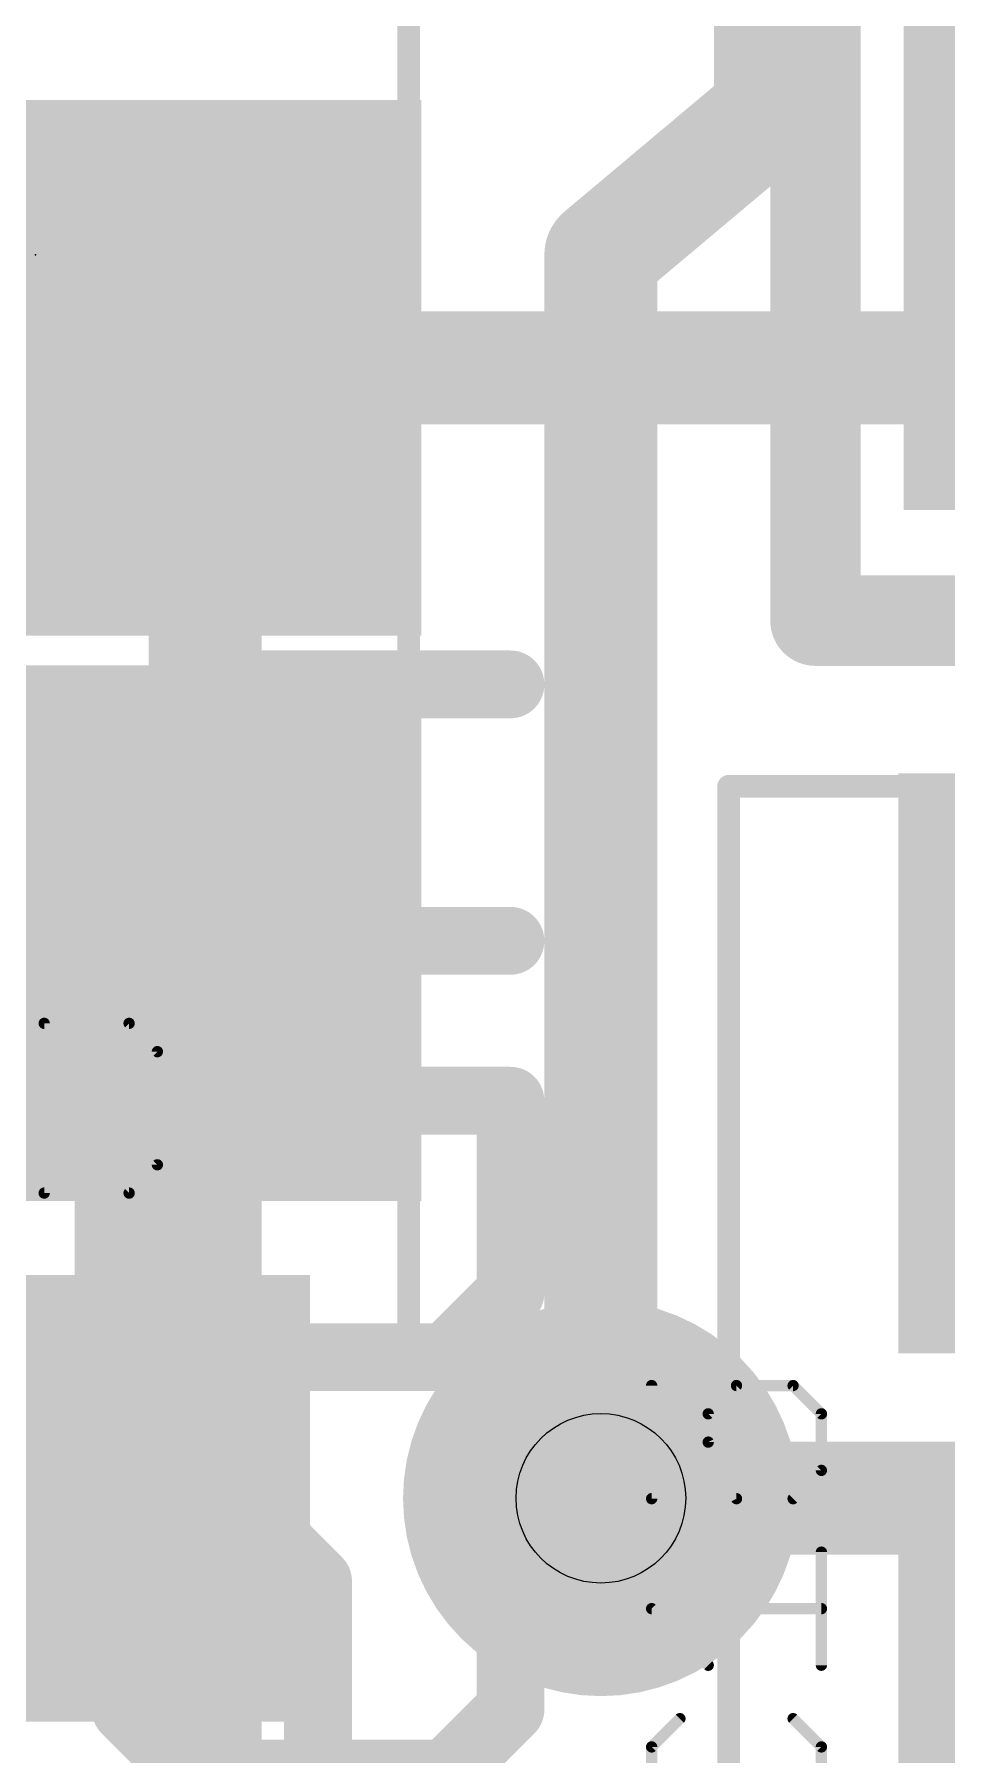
# Model space of a CAD drawing. Extents: x -26 to 81, y -15 to 33.
# Drawn here: x 9.522 to 11.572, y 23.554 to 27.419 of the extents above; entities that cross this region are included whole.
import ezdxf

# ---------------------------------------------------------------- set-up
doc = ezdxf.new("R2010")
doc.units = 0
for name, color, linetype in [('1', 12, 'CONTINUOUS'), ('16', 132, 'CONTINUOUS'), ('18', 110, 'CONTINUOUS'), ('21', 53, 'CONTINUOUS'), ('22', 53, 'CONTINUOUS'), ('24', 53, 'CONTINUOUS'), ('25', 253, 'CONTINUOUS'), ('27', 253, 'CONTINUOUS'), ('29', 253, 'CONTINUOUS'), ('31', 253, 'CONTINUOUS'), ('39', 12, 'CONTINUOUS'), ('44', 253, 'CONTINUOUS'), ('51', 53, 'CONTINUOUS')]:
    doc.layers.add(name, color=color, linetype=linetype)

# ---------------------------------------------------------------- blocks, each defined once
blk = doc.blocks.new('RECT')
blk.add_solid([(-0.5, -0.5), (0.5, -0.5), (-0.5, 0.5), (0.5, 0.5)])
blk = doc.blocks.new('ROUNDV')
at = {"const_width": 0.5}
blk.add_lwpolyline([(0, -0.25, 1), (0, 0.25, 1), (0, -0.25)], format="xyb", dxfattribs=at)

msp = doc.modelspace()

# ---------------------------------------------------------------- linework, layer by layer
at = {"layer": '1', "const_width": 0.254}
for points in [[(11.176, 27.244), (11.176, 28.26)], [(10.795, 26.924), (11.176, 27.244)], [(10.795, 24.13), (10.795, 26.924)], [(9.74, 25.4), (9.74, 24.23)], [(9.74, 24.23), (9.64, 24.13)]]:
    msp.add_lwpolyline(points, dxfattribs=at)
at = {"layer": '1', "const_width": 0.127}
for points in [[(11.2168, 27.1954, 1), (11.1352, 27.2926)], [(11.1125, 27.244, 1), (11.2395, 27.244)], [(10.8585, 26.924, 1), (10.7315, 26.924)], [(10.7542, 26.9726, 1), (10.8358, 26.8754)], [(9.8035, 25.4, 1), (9.6765, 25.4)], [(9.7849, 24.1851, 1), (9.6951, 24.2749)], [(9.6765, 24.23, 1), (9.8035, 24.23)], [(9.5951, 24.1749, 1), (9.6849, 24.0851)], [(10.7315, 24.13, 1), (10.8585, 24.13)]]:
    msp.add_lwpolyline(points, format="xyb", dxfattribs=at)
at = {"layer": '16', "const_width": 0.254}
for points in [[(9.906, 26.67), (6.858, 26.67)], [(15.24, 26.67), (9.906, 26.67)], [(9.906, 26.67), (9.906, 22.733)], [(15.24, 24.13), (10.795, 24.13)]]:
    msp.add_lwpolyline(points, dxfattribs=at)
at = {"layer": '16', "const_width": 0.127}
for points in [[(9.906, 26.7335, 1), (9.906, 26.6065)], [(9.9695, 26.67, 1), (9.8425, 26.67)], [(9.906, 26.6065, 1), (9.906, 26.7335)], [(10.795, 24.1935, 1), (10.795, 24.0665)]]:
    msp.add_lwpolyline(points, format="xyb", dxfattribs=at)
at = {"layer": '21', "const_width": 0.2032}
for points in [[(11.277, 26.102), (11.277, 27.802)], [(14.427, 26.102), (11.277, 26.102)]]:
    msp.add_lwpolyline(points, dxfattribs=at)
at = {"layer": '21', "const_width": 0.1016}
for points in [[(11.277, 26.1528, 1), (11.277, 26.0512)], [(11.2262, 26.102, 1), (11.3278, 26.102)]]:
    msp.add_lwpolyline(points, format="xyb", dxfattribs=at)
at = {"layer": '22', "const_width": 0.1524}
for points in [[(10.0156, 25.9588), (9.7275, 25.6707)], [(10.5918, 25.9588), (10.0156, 25.9588)], [(10.1596, 25.9588), (10.1596, 25.3826)], [(9.7275, 25.6707), (10.0156, 25.3826)], [(10.0156, 25.3826), (10.5918, 25.3826)], [(9.7275, 25.0233), (10.5918, 25.0233)], [(9.7275, 24.5911), (9.7275, 25.0233)], [(10.5918, 25.0233), (10.5918, 24.5911)], [(9.8715, 24.4471), (9.7275, 24.5911)], [(10.5918, 24.5911), (10.4477, 24.4471)], [(10.4477, 24.4471), (9.8715, 24.4471)], [(9.7275, 23.9437), (9.8715, 24.0878)], [(9.8715, 24.0878), (10.0156, 24.0878)], [(10.0156, 24.0878), (10.1596, 23.9437)], [(10.4477, 24.0878), (10.5918, 23.9437)], [(9.7275, 23.6556), (9.7275, 23.9437)], [(10.1596, 23.9437), (10.1596, 23.5115)], [(10.5918, 23.9437), (10.5918, 23.6556)], [(9.8715, 23.5115), (9.7275, 23.6556)], [(10.5918, 23.6556), (10.4477, 23.5115)], [(10.4477, 23.5115), (9.8715, 23.5115)]]:
    msp.add_lwpolyline(points, dxfattribs=at)
at = {"layer": '22', "const_width": 0.0762}
for points in [[(10.0156, 25.9969, 1), (10.0156, 25.9207)], [(10.0425, 25.9319, 1), (9.9886, 25.9857)], [(10.1977, 25.9588, 1), (10.1215, 25.9588)], [(10.5918, 25.9207, 1), (10.5918, 25.9969)], [(9.7544, 25.6976, 1), (9.7005, 25.6437)], [(9.7005, 25.6976, 1), (9.7544, 25.6437)], [(10.0156, 25.4207, 1), (10.0156, 25.3445)], [(9.9886, 25.3556, 1), (10.0425, 25.4095)], [(10.5918, 25.3445, 1), (10.5918, 25.4207)], [(10.1215, 25.3826, 1), (10.1977, 25.3826)], [(9.7275, 25.0614, 1), (9.7275, 24.9852)], [(9.7656, 25.0233, 1), (9.6894, 25.0233)], [(10.6299, 25.0233, 1), (10.5537, 25.0233)], [(10.5918, 24.9852, 1), (10.5918, 25.0614)], [(9.7544, 24.6181, 1), (9.7005, 24.5642)], [(10.6187, 24.5642, 1), (10.5649, 24.6181)], [(9.6894, 24.5911, 1), (9.7656, 24.5911)], [(10.5537, 24.5911, 1), (10.6299, 24.5911)], [(9.8715, 24.4852, 1), (9.8715, 24.409)], [(9.8446, 24.4201, 1), (9.8985, 24.474)], [(10.4208, 24.474, 1), (10.4747, 24.4201)], [(10.4477, 24.409, 1), (10.4477, 24.4852)], [(9.8715, 24.1259, 1), (9.8715, 24.0497)], [(9.8985, 24.0608, 1), (9.8446, 24.1147)], [(10.0425, 24.1147, 1), (9.9886, 24.0608)], [(10.0156, 24.0497, 1), (10.0156, 24.1259)], [(10.4747, 24.1147, 1), (10.4208, 24.0608)], [(9.7656, 23.9437, 1), (9.6894, 23.9437)], [(9.7005, 23.9706, 1), (9.7544, 23.9168)], [(10.1977, 23.9437, 1), (10.1215, 23.9437)], [(10.1327, 23.9168, 1), (10.1866, 23.9706)], [(10.6299, 23.9437, 1), (10.5537, 23.9437)], [(10.5649, 23.9168, 1), (10.6187, 23.9706)], [(9.7544, 23.6825, 1), (9.7005, 23.6287)], [(9.6894, 23.6556, 1), (9.7656, 23.6556)], [(10.5537, 23.6556, 1), (10.6299, 23.6556)], [(10.6187, 23.6287, 1), (10.5649, 23.6825)], [(9.8715, 23.5496, 1), (9.8715, 23.4734)], [(10.4477, 23.4734, 1), (10.4477, 23.5496)], [(9.8446, 23.4846, 1), (9.8985, 23.5385)], [(10.4208, 23.5385, 1), (10.4747, 23.4846)]]:
    msp.add_lwpolyline(points, format="xyb", dxfattribs=at)
at = {"layer": '24'}
msp.add_point((9.525, 26.924), dxfattribs=at)
at = {"layer": '25', "const_width": 0.0254}
for points in [[(10.909, 24.3833), (10.909, 24.1291)], [(11.0361, 24.3198), (11.0996, 24.3833)], [(11.0996, 24.3833), (11.2267, 24.3833)], [(11.2267, 24.3833), (11.2903, 24.3198)], [(11.0361, 24.2562), (11.0361, 24.3198)], [(11.2903, 24.3198), (11.2903, 24.1927)], [(11.0996, 24.1291), (11.0361, 24.2562)], [(11.2903, 24.1927), (11.2267, 24.1291)], [(10.909, 24.1291), (11.0996, 24.1291)], [(11.2903, 23.7549), (11.2903, 24.0091)], [(11.0361, 23.7549), (10.909, 23.882)], [(10.909, 23.882), (11.2903, 23.882)], [(10.9725, 23.6349), (10.909, 23.5714)], [(11.2903, 23.5714), (11.2267, 23.6349)], [(10.909, 23.5714), (10.909, 23.4443)], [(11.2903, 23.4443), (11.2903, 23.5714)]]:
    msp.add_lwpolyline(points, dxfattribs=at)
at = {"layer": '25', "const_width": 0.0127}
for points in [[(10.9153, 24.3833, 1), (10.9026, 24.3833)], [(11.0996, 24.3897, 1), (11.0996, 24.377)], [(11.1041, 24.3788, 1), (11.0951, 24.3878)], [(11.2312, 24.3878, 1), (11.2223, 24.3788)], [(11.2267, 24.377, 1), (11.2267, 24.3897)], [(11.0424, 24.3198, 1), (11.0297, 24.3198)], [(11.0316, 24.3243, 1), (11.0406, 24.3153)], [(11.2966, 24.3198, 1), (11.284, 24.3198)], [(11.2858, 24.3153, 1), (11.2948, 24.3243)], [(11.0297, 24.2562, 1), (11.0424, 24.2562)], [(11.0418, 24.2591, 1), (11.0304, 24.2534)], [(11.284, 24.1927, 1), (11.2966, 24.1927)], [(11.2948, 24.1882, 1), (11.2858, 24.1972)], [(10.909, 24.1355, 1), (10.909, 24.1228)], [(10.9026, 24.1291, 1), (10.9153, 24.1291)], [(11.094, 24.1263, 1), (11.1053, 24.132)], [(11.0996, 24.1228, 1), (11.0996, 24.1355)], [(11.2223, 24.1336, 1), (11.2312, 24.1246)], [(11.2966, 24.0091, 1), (11.284, 24.0091)], [(10.909, 23.8884, 1), (10.909, 23.8757)], [(10.9135, 23.8865, 1), (10.9045, 23.8775)], [(11.2903, 23.8757, 1), (11.2903, 23.8884)], [(11.0316, 23.7504, 1), (11.0406, 23.7594)], [(11.284, 23.7549, 1), (11.2966, 23.7549)], [(10.977, 23.6304, 1), (10.968, 23.6394)], [(11.2312, 23.6394, 1), (11.2223, 23.6304)], [(10.9153, 23.5714, 1), (10.9026, 23.5714)], [(10.9045, 23.5759, 1), (10.9135, 23.5669)], [(11.2966, 23.5714, 1), (11.284, 23.5714)], [(11.2858, 23.5669, 1), (11.2948, 23.5759)]]:
    msp.add_lwpolyline(points, format="xyb", dxfattribs=at)
at = {"layer": '27', "const_width": 0.0254}
for points in [[(9.5445, 25.1971), (9.5445, 24.8158)], [(9.7352, 25.1971), (9.5445, 25.1971)], [(9.7987, 25.1336), (9.7352, 25.1971)], [(9.7987, 24.8794), (9.7987, 25.1336)], [(9.7352, 24.8158), (9.7987, 24.8794)], [(9.5445, 24.8158), (9.7352, 24.8158)]]:
    msp.add_lwpolyline(points, dxfattribs=at)
at = {"layer": '27', "const_width": 0.0127}
for points in [[(9.5508, 25.1971, 1), (9.5381, 25.1971)], [(9.5445, 25.2035, 1), (9.5445, 25.1908)], [(9.7396, 25.2016, 1), (9.7307, 25.1926)], [(9.7352, 25.1908, 1), (9.7352, 25.2035)], [(9.8051, 25.1336, 1), (9.7924, 25.1336)], [(9.7942, 25.1291, 1), (9.8032, 25.1381)], [(9.8032, 24.8749, 1), (9.7942, 24.8838)], [(9.7924, 24.8794, 1), (9.8051, 24.8794)], [(9.5445, 24.8222, 1), (9.5445, 24.8094)], [(9.5381, 24.8158, 1), (9.5508, 24.8158)], [(9.7307, 24.8203, 1), (9.7396, 24.8113)], [(9.7352, 24.8094, 1), (9.7352, 24.8222)]]:
    msp.add_lwpolyline(points, format="xyb", dxfattribs=at)
at = {"layer": '39', "const_width": 0.0508}
for points in [[(10.363, 27.653), (10.363, 25.687)], [(7.417, 26.383), (10.363, 26.383)], [(10.363, 26.383), (10.363, 24.417)], [(11.082, 22.784), (11.082, 25.73)], [(11.082, 25.73), (13.048, 25.73)], [(10.363, 25.687), (7.417, 25.687)], [(10.363, 24.417), (7.417, 24.417)]]:
    msp.add_lwpolyline(points, dxfattribs=at)
at = {"layer": '39', "const_width": 0.0254}
for points in [[(10.3757, 26.383, 1), (10.3503, 26.383)], [(10.363, 26.3703, 1), (10.363, 26.3957)], [(11.0947, 25.73, 1), (11.0693, 25.73)], [(11.082, 25.7427, 1), (11.082, 25.7173)], [(10.363, 25.6743, 1), (10.363, 25.6997)], [(10.3503, 25.687, 1), (10.3757, 25.687)], [(10.3503, 24.417, 1), (10.3757, 24.417)], [(10.363, 24.4043, 1), (10.363, 24.4297)]]:
    msp.add_lwpolyline(points, format="xyb", dxfattribs=at)
at = {"layer": '44'}
msp.add_circle((10.795, 24.13), 0.1905, dxfattribs=at)

# ---------------------------------------------------------------- block references
at = {"layer": '1', "xscale": 1.1}
for p in [(9.74, 26.67), (9.74, 25.4)]:
    msp.add_blockref('RECT', p, dxfattribs=at)
at = {"layer": '1', "xscale": 1.1, "rotation": 90}
for p in [(12.065, 25.107), (12.065, 23.407)]:
    msp.add_blockref('RECT', p, dxfattribs=at)
at = {"layer": '1', "xscale": 0.8, "yscale": 0.8, "rotation": 90}
msp.add_blockref('RECT', (9.64, 24.13), dxfattribs=at)
at = {"layer": '18', "xscale": 0.889, "yscale": 0.889}
msp.add_blockref('ROUNDV', (10.795, 24.13), dxfattribs=at)
msp.add_blockref('ROUNDV', (10.795, 24.13), dxfattribs=at)
at = {"layer": '29'}
for p, xscale, yscale, rotation in [((12.827, 27.052), 2.7032, 1.4032, 180), ((12.065, 25.107), 1.3032, 1.2032, 90), ((9.64, 24.13), 1.0032, 1.0032, 90), ((12.065, 23.407), 1.3032, 1.2032, 90)]:
    msp.add_blockref('RECT', p, dxfattribs=dict(at, xscale=xscale, yscale=yscale, rotation=rotation))
at = {"layer": '29', "xscale": 1.3032, "yscale": 1.2032}
for p in [(9.74, 26.67), (9.74, 25.4)]:
    msp.add_blockref('RECT', p, dxfattribs=at)
at = {"layer": '31', "xscale": 1.1}
for p in [(9.74, 26.67), (9.74, 25.4)]:
    msp.add_blockref('RECT', p, dxfattribs=at)
at = {"layer": '31', "xscale": 1.1, "rotation": 90}
for p in [(12.065, 25.107), (12.065, 23.407)]:
    msp.add_blockref('RECT', p, dxfattribs=at)
at = {"layer": '31', "xscale": 0.8, "yscale": 0.8, "rotation": 90}
msp.add_blockref('RECT', (9.64, 24.13), dxfattribs=at)
at = {"layer": '51', "xscale": 0.5001, "yscale": 0.95}
for p in [(9.4703, 26.6751), (9.4703, 25.4051)]:
    msp.add_blockref('RECT', p, dxfattribs=at)

doc.saveas('drawing.dxf')
